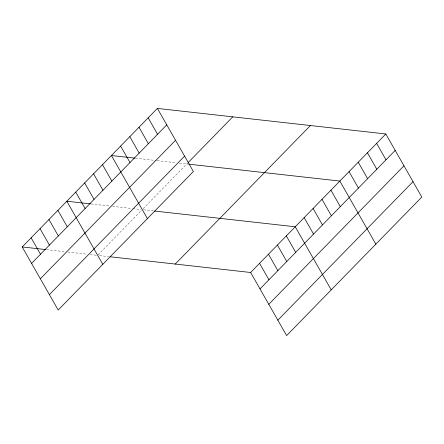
<?xml version="1.0" encoding="UTF-8"?>
<svg xmlns="http://www.w3.org/2000/svg" width="444" height="444" viewBox="0 0 444 444"><rect width="100%" height="100%" fill="white"/><g stroke="black" fill="none" stroke-linecap="round" stroke-linejoin="round"><path stroke-width="0.33" stroke-dasharray="2.22 1.67" d="M98.052 254.895L141.725 210.14M143.129 208.697L187.768 162.959M135.648 158.231L156.516 160.562M157.187 160.639L176.035 162.743M179.398 163.12L188.106 164.091M91.042 203.94L109.884 206.049M112.576 206.349L131.424 208.458M132.767 208.608L140.848 209.513M143.495 209.807L153.285 210.9M46.431 249.656L65.274 251.759M67.965 252.064L86.813 254.168M90.176 254.545L96.237 255.222M99.539 255.594L108.68 256.615"/><path stroke-width="0.67" d="M157.381 108.419L193.368 171.512L58.186 310.034L22.2 246.947L157.381 108.419L385.814 133.966L421.8 197.053L286.619 335.581L250.632 272.488L109.984 256.76M31.58 263.386L166.761 124.864M40.36 278.782L175.541 140.26M49.406 294.644L184.587 156.122M188.256 162.46L232.761 116.85M175.247 264.058L310.428 125.535M250.632 272.488L385.814 133.966M260.012 288.927L395.193 150.405M268.792 304.323L403.973 165.801M277.839 320.185L413.02 181.663M134.976 158.153L111.422 155.522L147.408 218.609M188.761 164.169L339.849 181.063L375.84 244.156M90.365 203.868L66.811 201.232L102.797 264.324M154.595 211.05L295.243 226.773L331.23 289.865M22.2 246.947L45.76 249.578M376.623 143.384L385.997 159.823M367.427 152.803L376.806 169.247M358.236 162.221L367.615 178.666M349.045 171.639L358.425 188.084M330.93 190.204L340.309 206.643M322.005 199.345L331.385 215.79M313.087 208.491L322.466 224.93M304.162 217.632L313.542 234.071M286.319 235.914L295.698 252.359M277.4 245.06L286.774 261.499M268.476 254.201L277.855 270.646M259.551 263.342L268.931 279.787M148.191 117.843L157.565 134.282M138.994 127.262L148.374 143.701M129.803 136.68L139.183 153.125M120.613 146.098L129.992 162.543M102.497 164.663L111.877 181.102M93.573 173.804L102.953 190.248M84.654 182.945L94.034 199.389M75.73 192.091L85.109 208.53M57.887 210.373L67.266 226.817M48.968 219.519L58.342 235.958M40.043 228.66L49.423 245.099M31.124 237.801L40.498 254.246"/></g></svg>
